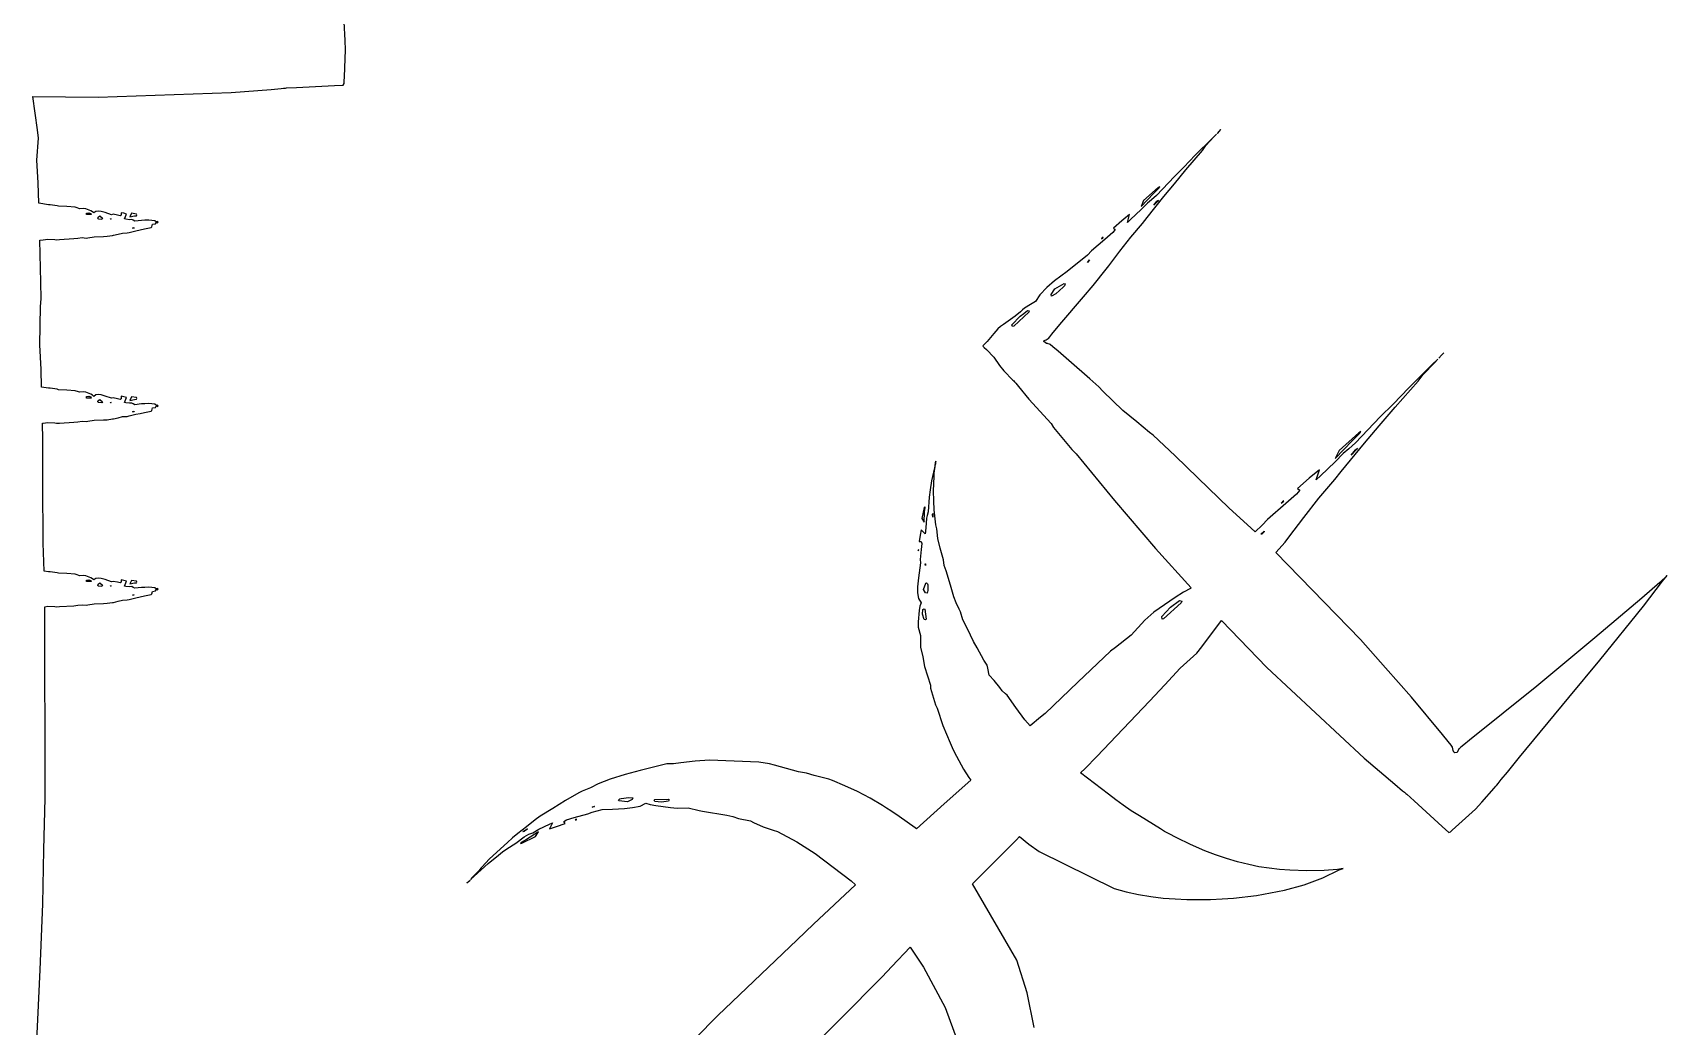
# Model space of a CAD drawing. Extents: x 0 to 153, y 0 to 357.
# Drawn here: x 77.3 to 114.86, y 298.52 to 321.36 of the extents above; entities that cross this region are included whole.
import ezdxf

# ---------------------------------------------------------------- set-up
doc = ezdxf.new("R2010")
doc.units = 0

msp = doc.modelspace()

# ---------------------------------------------------------------- linework, layer by layer
at = {"layer": 'Layer 1'}
for p, q in [((84.47362, 321.179715), (84.450478, 321.61139)), ((84.485219, 320.961687), (84.47362, 321.179715)), ((84.477622, 320.75672), (84.485219, 320.961687)), ((84.457271, 320.346787), (84.477622, 320.75672)), ((81.853242, 319.983943), (82.771745, 320.054832)), ((82.771745, 320.054832), (83.001302, 320.076405)), ((83.001302, 320.076405), (83.058624, 320.081829)), ((83.058624, 320.081829), (83.087456, 320.084578)), ((83.087456, 320.084578), (83.1017, 320.085901)), ((83.1017, 320.085901), (83.129377, 320.087313)), ((83.129377, 320.087313), (83.354458, 320.098472)), ((83.354458, 320.098472), (84.228595, 320.143176)), ((84.228595, 320.143176), (84.433189, 320.153928)), ((84.433189, 320.153928), (84.449335, 320.191986)), ((84.449335, 320.191986), (84.451979, 320.243607)), ((84.451979, 320.243607), (84.457271, 320.346787)), ((77.407387, 319.126218), (77.295322, 319.892597)), ((77.295322, 319.892597), (78.799662, 319.874252)), ((78.799662, 319.874252), (81.853242, 319.983943)), ((77.394159, 318.426277), (77.425432, 318.937694)), ((77.425432, 318.937694), (77.407387, 319.126218)), ((104.393787, 318.925411), (104.0097, 318.539831)), ((104.254589, 318.76223), (104.43822, 318.961566)), ((104.493304, 319.024417), (104.393787, 318.925411)), ((104.43822, 318.961566), (104.493304, 319.024417)), ((104.560895, 319.094757), (104.509, 319.04)), ((104.509, 319.04), (104.556351, 319.088774)), ((104.509, 319.04), (104.509, 319.04)), ((104.556351, 319.088774), (104.596305, 319.131389)), ((104.596305, 319.131389), (104.560895, 319.094757)), ((104.0097, 318.539831), (103.744527, 318.269462)), ((103.792148, 318.204074), (104.172098, 318.649113)), ((104.172098, 318.649113), (104.207238, 318.693004)), ((104.207238, 318.693004), (104.254589, 318.76223)), ((77.420818, 317.907468), (77.394159, 318.426277)), ((103.528062, 317.886941), (103.792148, 318.204074)), ((103.744527, 318.269462), (103.530707, 318.052013)), ((77.437712, 317.440075), (77.420818, 317.907468)), ((103.155834, 317.798456), (102.822894, 317.503097)), ((103.049738, 317.661666), (103.171977, 317.781667)), ((103.530707, 318.052013), (103.115211, 317.615624)), ((103.193279, 317.816061), (103.155834, 317.798456)), ((103.171977, 317.781667), (103.193279, 317.816061)), ((103.285549, 317.593853), (103.528062, 317.886941)), ((77.658788, 317.403987), (77.437712, 317.440075)), ((77.693927, 317.404732), (77.658788, 317.403987)), ((77.860534, 317.381466), (77.693927, 317.404732)), ((102.763, 317.362), (103.049738, 317.661666)), ((102.822894, 317.503097), (102.763, 317.362)), ((102.907837, 317.441758), (102.769314, 317.298107)), ((102.901527, 317.110045), (103.285549, 317.593853)), ((102.999483, 317.516513), (102.907837, 317.441758)), ((103.115211, 317.615624), (102.999483, 317.516513)), ((103.148126, 317.488153), (103.058989, 317.396713)), ((103.058989, 317.396713), (103.129, 317.487)), ((103.128926, 317.486968), (103.162166, 317.510268)), ((103.129, 317.487), (103.128926, 317.486968)), ((103.162166, 317.510268), (103.148126, 317.488153)), ((77.886177, 317.371833), (77.860534, 317.381466)), ((78.079237, 317.363251), (77.886177, 317.371833)), ((78.271351, 317.347139), (78.079237, 317.363251)), ((78.2974, 317.340899), (78.271351, 317.347139)), ((78.381652, 317.311627), (78.2974, 317.340899)), ((78.468212, 317.321431), (78.381652, 317.311627)), ((78.518953, 317.310989), (78.468212, 317.321431)), ((78.628847, 317.266217), (78.518953, 317.310989)), ((78.529242, 317.179482), (78.5308, 317.213)), ((78.63805, 317.179722), (78.529242, 317.179482)), ((78.5308, 317.213), (78.531209, 317.21279)), ((78.531209, 317.21279), (78.585206, 317.219281)), ((78.585206, 317.219281), (78.63337, 317.203711)), ((78.669684, 317.244102), (78.628847, 317.266217)), ((78.63337, 317.203711), (78.63805, 317.179722)), ((78.702244, 317.218324), (78.669684, 317.244102)), ((78.747764, 317.250444), (78.702244, 317.218324)), ((78.806712, 317.259365), (78.747764, 317.250444)), ((78.791158, 317.096447), (78.7973, 317.122)), ((78.798222, 317.077068), (78.791158, 317.096447)), ((78.7973, 317.122), (78.797669, 317.122095)), ((78.797669, 317.122095), (78.834843, 317.148342)), ((78.8187, 317.074603), (78.798222, 317.077068)), ((78.866136, 317.251632), (78.806712, 317.259365)), ((78.886603, 317.066193), (78.8187, 317.074603)), ((78.834843, 317.148342), (78.895761, 317.095973)), ((78.957037, 317.224429), (78.866136, 317.251632)), ((78.895761, 317.095973), (78.886603, 317.066193)), ((79.10872, 317.174402), (78.957037, 317.224429)), ((79.079326, 317.072168), (79.080955, 317.08051)), ((79.097572, 317.079629), (79.079326, 317.072168)), ((79.080955, 317.08051), (79.097572, 317.079629)), ((79.142773, 317.184644), (79.10872, 317.174402)), ((79.245747, 317.163852), (79.142773, 317.184644)), ((79.306123, 317.149606), (79.245747, 317.163852)), ((79.32878, 317.164767), (79.306123, 317.149606)), ((79.393022, 317.206996), (79.327422, 317.220562)), ((79.327422, 317.220562), (79.32878, 317.164767)), ((79.449393, 317.190172), (79.393022, 317.206996)), ((79.408555, 317.076479), (79.449393, 317.190172)), ((79.433586, 317.068882), (79.408555, 317.076479)), ((79.520228, 317.059182), (79.433586, 317.068882)), ((79.570901, 317.063861), (79.520228, 317.059182)), ((79.567056, 317.207287), (79.5309, 317.125)), ((79.5309, 317.125), (79.636248, 317.148269)), ((79.5309, 317.125), (79.5309, 317.125)), ((79.680004, 317.190123), (79.567056, 317.207287)), ((79.600816, 317.046293), (79.570901, 317.063861)), ((79.639416, 317.027127), (79.600816, 317.046293)), ((79.636248, 317.148269), (79.679801, 317.151729)), ((79.792663, 317.044597), (79.639416, 317.027127)), ((79.679801, 317.151729), (79.689839, 317.16862)), ((79.689839, 317.16862), (79.680004, 317.190123)), ((79.870133, 317.046327), (79.792663, 317.044597)), ((79.966461, 317.05148), (79.870133, 317.046327)), ((80.10471, 317.037236), (79.966461, 317.05148)), ((80.140459, 317.005388), (80.10471, 317.037236)), ((80.1657, 317.017), (80.143991, 317.003298)), ((80.178589, 317.002008), (80.1657, 317.017)), ((80.1657, 317.017), (80.1657, 317.017)), ((102.324024, 317.036022), (102.126824, 316.868128)), ((102.495784, 317.178002), (102.324024, 317.036022)), ((102.448653, 316.997628), (102.495784, 317.178002)), ((102.522934, 317.062612), (102.448653, 316.997628)), ((102.769314, 317.298107), (102.522934, 317.062612)), ((102.763, 317.362), (102.763, 317.362)), ((102.795296, 316.974711), (102.901527, 317.110045)), ((78.237451, 316.624631), (78.334186, 316.634127)), ((78.334186, 316.634127), (78.430243, 316.64749)), ((78.430243, 316.64749), (78.524942, 316.63796)), ((78.524942, 316.63796), (78.559811, 316.644711)), ((78.559811, 316.644711), (78.707695, 316.669334)), ((78.707695, 316.669334), (78.91887, 316.675778)), ((78.91887, 316.675778), (79.006582, 316.68263)), ((79.006582, 316.68263), (79.12706, 316.69864)), ((79.12706, 316.69864), (79.153306, 316.702439)), ((79.153306, 316.702439), (79.257976, 316.727469)), ((79.257976, 316.727469), (79.362037, 316.753959)), ((79.362037, 316.753959), (79.46664, 316.756708)), ((79.46664, 316.756708), (79.510125, 316.76702)), ((79.510125, 316.76702), (79.666146, 316.80711)), ((79.590665, 316.864655), (79.6191, 316.878)), ((79.629611, 316.864181), (79.590665, 316.864655)), ((79.6191, 316.878), (79.619505, 316.877544)), ((79.619505, 316.877544), (79.629611, 316.864181)), ((79.666146, 316.80711), (79.762474, 316.825561)), ((79.762474, 316.825561), (79.866941, 316.849169)), ((79.866941, 316.849169), (80.015299, 316.880984)), ((80.015299, 316.880984), (80.02941, 316.894813)), ((80.02941, 316.894813), (80.050506, 316.955223)), ((80.050506, 316.955223), (80.119292, 316.965058)), ((80.119292, 316.965058), (80.140459, 317.005388)), ((80.143991, 317.003298), (80.163801, 316.986339)), ((80.163801, 316.986339), (80.178589, 317.002008)), ((101.871295, 316.641069), (101.85305, 316.619837)), ((101.85305, 316.619837), (101.885, 316.639)), ((101.894294, 316.65667), (101.871295, 316.641069)), ((101.885, 316.639), (101.894294, 316.65667)), ((101.885, 316.639), (101.885, 316.639)), ((102.113664, 316.762947), (101.932881, 316.608552)), ((102.167797, 316.834854), (102.113664, 316.762947)), ((102.126824, 316.868128), (102.167797, 316.834854)), ((102.275059, 316.33392), (102.526121, 316.661162)), ((102.526121, 316.661162), (102.795296, 316.974711)), ((77.457403, 316.589491), (77.539756, 316.601226)), ((77.47857, 315.626352), (77.457403, 316.589491)), ((77.539756, 316.601226), (77.644565, 316.615777)), ((77.644565, 316.615777), (77.807438, 316.607401)), ((77.807438, 316.607401), (77.84122, 316.60109)), ((77.84122, 316.60109), (77.911837, 316.605197)), ((77.911837, 316.605197), (78.237451, 316.624631)), ((101.624836, 316.343619), (101.535835, 316.242984)), ((101.932881, 316.608552), (101.624836, 316.343619)), ((102.023049, 316.003692), (102.275059, 316.33392)), ((101.535835, 316.242984), (101.062475, 315.873174)), ((101.532068, 316.078925), (101.578, 316.136)), ((101.577246, 316.135838), (101.532068, 316.078925)), ((101.578, 316.136), (101.577246, 316.135838)), ((101.660126, 315.550943), (101.958333, 315.922629)), ((101.958333, 315.922629), (102.023049, 316.003692)), ((77.486915, 315.245454), (77.47857, 315.626352)), ((100.777699, 315.65196), (100.600035, 315.498855)), ((101.062475, 315.873174), (100.777699, 315.65196)), ((100.781256, 315.470641), (101.000029, 315.590777)), ((100.97486, 315.511546), (100.804051, 315.357286)), ((101.001319, 315.538611), (100.97486, 315.511546)), ((101.000029, 315.590777), (101.017871, 315.585861)), ((101.017871, 315.585861), (101.001319, 315.538611)), ((101.438641, 315.284415), (101.660126, 315.550943)), ((77.474162, 315.062396), (77.486915, 315.245454)), ((100.340902, 315.17704), (100.222459, 315.114155)), ((100.439468, 315.331605), (100.340902, 315.17704)), ((100.600035, 315.498855), (100.439468, 315.331605)), ((100.700939, 315.343717), (100.782, 315.47)), ((100.706772, 315.301423), (100.700939, 315.343717)), ((100.804051, 315.357286), (100.706772, 315.301423)), ((100.782, 315.47), (100.781256, 315.470641)), ((100.895138, 314.652859), (101.438641, 315.284415)), ((77.457541, 314.182781), (77.474162, 315.062396)), ((99.872831, 314.84233), (99.599451, 314.654322)), ((99.794216, 314.640731), (99.987414, 314.841222)), ((100.18605, 314.935751), (99.837224, 314.613801)), ((99.99575, 314.943648), (99.872831, 314.84233)), ((99.987414, 314.841222), (100.067596, 314.906979)), ((100.042489, 314.985606), (99.99575, 314.943648)), ((100.083462, 315.026206), (100.042489, 314.985606)), ((100.067596, 314.906979), (100.15714, 314.973321)), ((100.222459, 315.114155), (100.083462, 315.026206)), ((100.15714, 314.973321), (100.195059, 314.962196)), ((100.195059, 314.962196), (100.186, 314.936)), ((100.186, 314.936), (100.18605, 314.935751)), ((99.381629, 314.444504), (99.227166, 314.26038)), ((99.470766, 314.555451), (99.381629, 314.444504)), ((99.530394, 314.607583), (99.470766, 314.555451)), ((99.599451, 314.654322), (99.530394, 314.607583)), ((99.805545, 314.603695), (99.794216, 314.640731)), ((99.837224, 314.613801), (99.805545, 314.603695)), ((100.666868, 314.367846), (100.71103, 314.426675)), ((100.71103, 314.426675), (100.895138, 314.652859)), ((77.486644, 313.616621), (77.457541, 314.182781)), ((99.137419, 314.168277), (99.127242, 314.156776)), ((99.127242, 314.156776), (99.136875, 314.145431)), ((99.136875, 314.145431), (99.161163, 314.122876)), ((99.227166, 314.26038), (99.137419, 314.168277)), ((99.161163, 314.122876), (99.21509, 314.078781)), ((99.21509, 314.078781), (99.379391, 313.898269)), ((100.529973, 314.257272), (100.539811, 314.286188)), ((100.592384, 314.218232), (100.529973, 314.257272)), ((100.539811, 314.286188), (100.582751, 314.300756)), ((100.582751, 314.300756), (100.606698, 314.311695)), ((100.612464, 314.211315), (100.592384, 314.218232)), ((100.606698, 314.311695), (100.633831, 314.326992)), ((100.628404, 314.208125), (100.612464, 314.211315)), ((100.66273, 314.201835), (100.628404, 314.208125)), ((100.633831, 314.326992), (100.666868, 314.367846)), ((100.676297, 314.192694), (100.66273, 314.201835)), ((100.737214, 314.140375), (100.676297, 314.192694)), ((100.858979, 314.035803), (100.737214, 314.140375)), ((101.101902, 313.825782), (100.858979, 314.035803)), ((99.379391, 313.898269), (99.507125, 313.705853)), ((99.507125, 313.705853), (99.608338, 313.585782)), ((101.586319, 313.404571), (101.101902, 313.825782)), ((109.444052, 313.720958), (108.918255, 313.193463)), ((109.249021, 313.502135), (109.503137, 313.772244)), ((109.580269, 313.856648), (109.444052, 313.720958)), ((109.503137, 313.772244), (109.580269, 313.856648)), ((109.673344, 313.953096), (109.603, 313.88)), ((109.603, 313.88), (109.666697, 313.945258)), ((109.603, 313.88), (109.603, 313.88)), ((109.666697, 313.945258), (109.722053, 314.002919)), ((109.722053, 314.002919), (109.673344, 313.953096)), ((77.500346, 313.211774), (77.486644, 313.616621)), ((99.608338, 313.585782), (99.818833, 313.37617)), ((99.818833, 313.37617), (99.838506, 313.354439)), ((99.838506, 313.354439), (99.854029, 313.33658)), ((99.854029, 313.33658), (99.884554, 313.300456)), ((99.884554, 313.300456), (99.944249, 313.226974)), ((101.795595, 313.221448), (101.586319, 313.404571)), ((108.60166, 312.752666), (109.130852, 313.352591)), ((109.130852, 313.352591), (109.180374, 313.411237)), ((109.180374, 313.411237), (109.249021, 313.502135)), ((77.658811, 313.185894), (77.500346, 313.211774)), ((77.693951, 313.186608), (77.658811, 313.185894)), ((77.860558, 313.163322), (77.693951, 313.186608)), ((77.8862, 313.153727), (77.860558, 313.163322)), ((78.07926, 313.145144), (77.8862, 313.153727)), ((78.271374, 313.128984), (78.07926, 313.145144)), ((78.297423, 313.122792), (78.271374, 313.128984)), ((78.381675, 313.093523), (78.297423, 313.122792)), ((78.468235, 313.103308), (78.381675, 313.093523)), ((78.518976, 313.092866), (78.468235, 313.103308)), ((78.62887, 313.048094), (78.518976, 313.092866)), ((78.529238, 312.961349), (78.5308, 312.995)), ((78.638046, 312.961631), (78.529238, 312.961349)), ((78.5308, 312.995), (78.531205, 312.994634)), ((78.531205, 312.994634), (78.585202, 313.001145)), ((78.585202, 313.001145), (78.633366, 312.985577)), ((78.669708, 313.025979), (78.62887, 313.048094)), ((78.633366, 312.985577), (78.638046, 312.961631)), ((78.702268, 313.000204), (78.669708, 313.025979)), ((78.747787, 313.032323), (78.702268, 313.000204)), ((78.806735, 313.04121), (78.747787, 313.032323)), ((78.791154, 312.878356), (78.7973, 312.904)), ((78.798209, 312.858966), (78.791154, 312.878356)), ((78.7973, 312.904), (78.797665, 312.90397)), ((78.797665, 312.90397), (78.834839, 312.930217)), ((78.86616, 313.033492), (78.806735, 313.04121)), ((78.834839, 312.930217), (78.895757, 312.877865)), ((78.95706, 313.006291), (78.86616, 313.033492)), ((78.895757, 312.877865), (78.886599, 312.848068)), ((79.108743, 312.956262), (78.95706, 313.006291)), ((79.142796, 312.966503), (79.108743, 312.956262)), ((79.24577, 312.94578), (79.142796, 312.966503)), ((79.306146, 312.931485), (79.24577, 312.94578)), ((79.328803, 312.946646), (79.306146, 312.931485)), ((79.393045, 312.988855), (79.327445, 313.002459)), ((79.327445, 313.002459), (79.328803, 312.946646)), ((79.449416, 312.972032), (79.393045, 312.988855)), ((79.408579, 312.858373), (79.449416, 312.972032)), ((79.567056, 312.989293), (79.5309, 312.907)), ((79.5309, 312.907), (79.636248, 312.930249)), ((79.5309, 312.907), (79.5309, 312.907)), ((79.680004, 312.972131), (79.567056, 312.989293)), ((79.636248, 312.930249), (79.6798, 312.933709)), ((79.6798, 312.933709), (79.689839, 312.950643)), ((79.689839, 312.950643), (79.680004, 312.972131)), ((99.944249, 313.226974), (100.186017, 312.935955)), ((100.186017, 312.935955), (100.697299, 312.37271)), ((101.885624, 313.122865), (101.795595, 313.221448)), ((102.34345, 312.67484), (101.885624, 313.122865)), ((108.918255, 313.193463), (108.554651, 312.82408)), ((78.818696, 312.856515), (78.798209, 312.858966)), ((78.886599, 312.848068), (78.818696, 312.856515)), ((79.079322, 312.854008), (79.080951, 312.862421)), ((79.097568, 312.861487), (79.079322, 312.854008)), ((79.080951, 312.862421), (79.097568, 312.861487)), ((79.15333, 312.484288), (79.258, 312.509338)), ((79.258, 312.509338), (79.362061, 312.535844)), ((79.362061, 312.535844), (79.466664, 312.538607)), ((79.433609, 312.850793), (79.408579, 312.858373)), ((79.520251, 312.84111), (79.433609, 312.850793)), ((79.466664, 312.538607), (79.510148, 312.548886)), ((79.510148, 312.548886), (79.666169, 312.588992)), ((79.570924, 312.845775), (79.520251, 312.84111)), ((79.60084, 312.828204), (79.570924, 312.845775)), ((79.590661, 312.646567), (79.6191, 312.66)), ((79.629607, 312.646056), (79.590661, 312.646567)), ((79.639439, 312.809013), (79.60084, 312.828204)), ((79.6191, 312.66), (79.619501, 312.659405)), ((79.619501, 312.659405), (79.629607, 312.646056)), ((79.792686, 312.826496), (79.639439, 312.809013)), ((79.666169, 312.588992), (79.762497, 312.607393)), ((79.762497, 312.607393), (79.866964, 312.631069)), ((79.870156, 312.82819), (79.792686, 312.826496)), ((79.866964, 312.631069), (80.015322, 312.662833)), ((79.966484, 312.833346), (79.870156, 312.82819)), ((80.104733, 312.819116), (79.966484, 312.833346)), ((80.015322, 312.662833), (80.029433, 312.676662)), ((80.029433, 312.676662), (80.05053, 312.737057)), ((80.05053, 312.737057), (80.119316, 312.746893)), ((80.140482, 312.78725), (80.104733, 312.819116)), ((80.119316, 312.746893), (80.140482, 312.78725)), ((80.1657, 312.799), (80.143992, 312.785329)), ((80.143992, 312.785329), (80.163801, 312.76837)), ((80.163801, 312.76837), (80.178589, 312.784093)), ((80.178589, 312.784093), (80.1657, 312.799)), ((80.1657, 312.799), (80.1657, 312.799)), ((102.663162, 312.411448), (102.34345, 312.67484)), ((108.261329, 312.526855), (107.690146, 311.931965)), ((108.234261, 312.324431), (108.60166, 312.752666)), ((108.554651, 312.82408), (108.261329, 312.526855)), ((77.523975, 312.382279), (77.539779, 312.383111)), ((77.531504, 312.005795), (77.523975, 312.382279)), ((77.539779, 312.383111), (77.644588, 312.397646)), ((77.644588, 312.397646), (77.807461, 312.389301)), ((77.807461, 312.389301), (77.841243, 312.382976)), ((77.841243, 312.382976), (77.911861, 312.387046)), ((77.911861, 312.387046), (78.237475, 312.406496)), ((78.237475, 312.406496), (78.334209, 312.415976)), ((78.334209, 312.415976), (78.430266, 312.429342)), ((78.430266, 312.429342), (78.524966, 312.419862)), ((78.524966, 312.419862), (78.559834, 312.42661)), ((78.559834, 312.42661), (78.707718, 312.4512)), ((78.707718, 312.4512), (78.918893, 312.457646)), ((78.918893, 312.457646), (79.006605, 312.464499)), ((79.006605, 312.464499), (79.127083, 312.480472)), ((79.127083, 312.480472), (79.15333, 312.484288)), ((100.697299, 312.37271), (100.75408, 312.287865)), ((100.75408, 312.287865), (101.175612, 311.782264)), ((102.958648, 312.172564), (102.663162, 312.411448)), ((103.040865, 312.109781), (102.958648, 312.172564)), ((107.764722, 312.163243), (107.31232, 311.755971)), ((107.615145, 311.980577), (107.782632, 312.144774)), ((107.813634, 312.189952), (107.764722, 312.163243)), ((107.782632, 312.144774), (107.813634, 312.189952)), ((107.89759, 311.928064), (108.234261, 312.324431)), ((77.526754, 311.006179), (77.531504, 312.005795)), ((101.175612, 311.782264), (101.272131, 311.682815)), ((103.543804, 311.63339), (103.040865, 312.109781)), ((107.22, 311.573), (107.615145, 311.980577)), ((107.31232, 311.755971), (107.22, 311.573)), ((107.365009, 311.272665), (107.89759, 311.928064)), ((107.534193, 311.794105), (107.410729, 311.689683)), ((107.690146, 311.931965), (107.534193, 311.794105)), ((107.714779, 311.777892), (107.593424, 311.652303)), ((107.593424, 311.652303), (107.691, 311.774)), ((107.690976, 311.773958), (107.73472, 311.807384)), ((107.691, 311.774), (107.690976, 311.773958)), ((107.73472, 311.807384), (107.714779, 311.777892)), ((98.006504, 311.23592), (98.028822, 311.386062)), ((98.033772, 311.432834), (98.016204, 311.356265)), ((98.028822, 311.386062), (98.033772, 311.432834)), ((98.0436, 311.48629), (98.036409, 311.445012)), ((98.036409, 311.445012), (98.0436, 311.482)), ((98.0436, 311.482), (98.048962, 311.514323)), ((98.048962, 311.514323), (98.0436, 311.48629)), ((98.0436, 311.482), (98.0436, 311.482)), ((101.272131, 311.682815), (102.149864, 310.609395)), ((104.064504, 311.124544), (103.543804, 311.63339)), ((107.220652, 311.493621), (106.884591, 311.169991)), ((107.22, 311.573), (107.22, 311.573)), ((107.410729, 311.689683), (107.220652, 311.493621)), ((77.53856, 309.626729), (77.526754, 311.006179)), ((97.950471, 311.058972), (97.919605, 310.84934)), ((98.016204, 311.356265), (97.950471, 311.058972)), ((97.997075, 310.829447), (98.010641, 311.156127)), ((98.011454, 311.18779), (98.006504, 311.23592)), ((98.010641, 311.156127), (98.011454, 311.18779)), ((104.791166, 310.43056), (104.064504, 311.124544)), ((106.629798, 311.11634), (106.360897, 310.885172)), ((106.862885, 311.31264), (106.629798, 311.11634)), ((106.783719, 311.080089), (106.862885, 311.31264)), ((106.884591, 311.169991), (106.783719, 311.080089)), ((106.849726, 310.659848), (107.217873, 311.089201)), ((107.217873, 311.089201), (107.365009, 311.272665)), ((97.895387, 310.680515), (97.870492, 310.344809)), ((97.919605, 310.84934), (97.895387, 310.680515)), ((97.998906, 310.599752), (97.997075, 310.829447)), ((106.33417, 310.750002), (106.088194, 310.537353)), ((106.410144, 310.846522), (106.33417, 310.750002)), ((106.360897, 310.885172), (106.410144, 310.846522)), ((106.50471, 310.213215), (106.849726, 310.659848)), ((97.778431, 310.443757), (97.728638, 310.1958)), ((97.778309, 310.11165), (97.791063, 310.345005)), ((97.794644, 310.464142), (97.778431, 310.443757)), ((97.791063, 310.345005), (97.8017, 310.441)), ((97.8017, 310.441), (97.794644, 310.464142)), ((97.8017, 310.441), (97.8017, 310.441)), ((97.850954, 310.261488), (97.832774, 310.196927)), ((97.870492, 310.344809), (97.850954, 310.261488)), ((97.967321, 310.290079), (97.97614, 310.311311)), ((97.975734, 310.226754), (97.967321, 310.290079)), ((97.980552, 310.296742), (97.9754, 310.227)), ((97.97614, 310.311311), (97.980552, 310.296742)), ((98.011042, 310.388816), (97.998906, 310.599752)), ((98.050115, 310.049585), (98.011042, 310.388816)), ((102.149864, 310.609395), (103.097128, 309.501525)), ((105.201847, 310.057344), (104.791166, 310.43056)), ((106.088194, 310.537353), (105.667745, 310.173258)), ((106.011432, 310.574628), (105.985924, 310.546017)), ((105.985924, 310.546017), (106.029, 310.573)), ((106.042569, 310.596317), (106.011432, 310.574628)), ((106.029, 310.573), (106.042569, 310.596317)), ((106.029, 310.573), (106.029, 310.573)), ((97.711695, 309.934774), (97.686935, 309.80958)), ((97.80307, 309.840379), (97.711695, 309.934774)), ((97.728638, 310.1958), (97.778309, 310.11165)), ((97.811347, 309.895325), (97.80307, 309.840379)), ((97.826, 310.085506), (97.811347, 309.895325)), ((97.832774, 310.196927), (97.826, 310.085506)), ((97.9754, 310.227), (97.975734, 310.226754)), ((98.067957, 309.955887), (98.050115, 310.049585)), ((98.092717, 309.732215), (98.067957, 309.955887)), ((105.388938, 309.88794), (105.201847, 310.057344)), ((105.544555, 310.03706), (105.388938, 309.88794)), ((105.526527, 309.837826), (105.591, 309.9)), ((105.595042, 309.885784), (105.52863, 309.823291)), ((105.667745, 310.173258), (105.544555, 310.03706)), ((105.591, 309.9), (105.591176, 309.900318)), ((105.591176, 309.900318), (105.595042, 309.885784)), ((106.1599, 309.761095), (106.50471, 310.213215)), ((77.559046, 308.984067), (77.53856, 309.626729)), ((97.686935, 309.80958), (97.661699, 309.662904)), ((97.661699, 309.662904), (97.714342, 309.665498)), ((97.725399, 309.61498), (97.708644, 309.4808)), ((97.714342, 309.665498), (97.725399, 309.61498)), ((98.143934, 309.512364), (98.092717, 309.732215)), ((98.206613, 309.294302), (98.143934, 309.512364)), ((103.097128, 309.501525), (103.915981, 308.597692)), ((105.52863, 309.823291), (105.526527, 309.837826)), ((105.863725, 309.410671), (106.071847, 309.649538)), ((106.071847, 309.649538), (106.1599, 309.761095)), ((97.653413, 309.472757), (97.642356, 309.467909)), ((97.642356, 309.467909), (97.645, 309.452)), ((97.645, 309.452), (97.653413, 309.472757)), ((97.696771, 309.174061), (97.650506, 308.829186)), ((97.708644, 309.4808), (97.685849, 309.249832)), ((97.685849, 309.249832), (97.696771, 309.174061)), ((97.812801, 309.113275), (97.803304, 309.153215)), ((97.803304, 309.153215), (97.81382, 309.15072)), ((97.81382, 309.15072), (97.812801, 309.113275)), ((98.220047, 309.240116), (98.206613, 309.294302)), ((98.237073, 309.115061), (98.220047, 309.240116)), ((107.809475, 307.414371), (105.863725, 309.410671)), ((77.658831, 308.967735), (77.559046, 308.984067)), ((77.693971, 308.968497), (77.658831, 308.967735)), ((77.860578, 308.945179), (77.693971, 308.968497)), ((77.886221, 308.935584), (77.860578, 308.945179)), ((78.079281, 308.927052), (77.886221, 308.935584)), ((78.271395, 308.910889), (78.079281, 308.927052)), ((78.297444, 308.904681), (78.271395, 308.910889)), ((78.381695, 308.875375), (78.297444, 308.904681)), ((78.468256, 308.885176), (78.381695, 308.875375)), ((78.518996, 308.874765), (78.468256, 308.885176)), ((78.62889, 308.829943), (78.518996, 308.874765)), ((78.529234, 308.74321), (78.5308, 308.777)), ((78.5308, 308.777), (78.531201, 308.776495)), ((78.531201, 308.776495), (78.585198, 308.783043)), ((78.585198, 308.783043), (78.633362, 308.767439)), ((78.669728, 308.807878), (78.62889, 308.829943)), ((78.633362, 308.767439), (78.638042, 308.743492)), ((78.702288, 308.7821), (78.669728, 308.807878)), ((78.747808, 308.814169), (78.702288, 308.7821)), ((78.806755, 308.82309), (78.747808, 308.814169)), ((78.86618, 308.81534), (78.806755, 308.82309)), ((78.957081, 308.788188), (78.86618, 308.81534)), ((79.108764, 308.738141), (78.957081, 308.788188)), ((79.142817, 308.748352), (79.108764, 308.738141)), ((79.245791, 308.727662), (79.142817, 308.748352)), ((79.393066, 308.770704), (79.327466, 308.784338)), ((79.327466, 308.784338), (79.328823, 308.728492)), ((79.449437, 308.753932), (79.393066, 308.770704)), ((79.408599, 308.640256), (79.449437, 308.753932)), ((79.567056, 308.771256), (79.5309, 308.689)), ((79.680004, 308.754094), (79.567056, 308.771256)), ((79.689839, 308.732646), (79.680004, 308.754094)), ((97.650506, 308.829186), (97.625882, 308.619422)), ((98.287873, 308.993706), (98.237073, 309.115061)), ((98.337327, 308.816228), (98.287873, 308.993706)), ((98.396955, 308.604844), (98.337327, 308.816228)), ((114.307171, 308.181737), (114.74512, 308.751825)), ((114.85549, 308.881461), (114.686034, 308.724012)), ((114.74512, 308.751825), (114.85549, 308.881461)), ((78.638042, 308.743492), (78.529234, 308.74321)), ((78.79115, 308.660209), (78.7973, 308.686)), ((78.798218, 308.640835), (78.79115, 308.660209)), ((78.7973, 308.686), (78.797661, 308.685882)), ((78.797661, 308.685882), (78.834835, 308.71207)), ((78.818692, 308.638365), (78.798218, 308.640835)), ((78.886595, 308.629935), (78.818692, 308.638365)), ((78.834835, 308.71207), (78.895753, 308.659749)), ((78.895753, 308.659749), (78.886595, 308.629935)), ((79.079318, 308.635924), (79.080947, 308.644283)), ((79.097564, 308.643352), (79.079318, 308.635924)), ((79.080947, 308.644283), (79.097564, 308.643352)), ((79.306167, 308.713331), (79.245791, 308.727662)), ((79.328823, 308.728492), (79.306167, 308.713331)), ((79.433629, 308.632636), (79.408599, 308.640256)), ((79.520272, 308.62295), (79.433629, 308.632636)), ((79.510169, 308.330768), (79.66619, 308.370827)), ((79.570945, 308.627666), (79.520272, 308.62295)), ((79.5309, 308.689), (79.636248, 308.712286)), ((79.5309, 308.689), (79.5309, 308.689)), ((79.60086, 308.610047), (79.570945, 308.627666)), ((79.590657, 308.428446), (79.6191, 308.441)), ((79.629603, 308.427955), (79.590657, 308.428446)), ((79.63946, 308.590915), (79.60086, 308.610047)), ((79.6191, 308.441), (79.619497, 308.441284)), ((79.619497, 308.441284), (79.629603, 308.427955)), ((79.636248, 308.712286), (79.679801, 308.715712)), ((79.792707, 308.608351), (79.63946, 308.590915)), ((79.66619, 308.370827), (79.762518, 308.389279)), ((79.679801, 308.715712), (79.689839, 308.732646)), ((79.762518, 308.389279), (79.866985, 308.412903)), ((79.870176, 308.610081), (79.792707, 308.608351)), ((79.866985, 308.412903), (80.015343, 308.444668)), ((79.966504, 308.615234), (79.870176, 308.610081)), ((80.104753, 308.601024), (79.966504, 308.615234)), ((80.015343, 308.444668), (80.029454, 308.458539)), ((80.029454, 308.458539), (80.05055, 308.518965)), ((80.05055, 308.518965), (80.119336, 308.52875)), ((80.140503, 308.569108), (80.104753, 308.601024)), ((80.119336, 308.52875), (80.140503, 308.569108)), ((80.165709, 308.580651), (80.144, 308.567)), ((80.144, 308.567), (80.163809, 308.550007)), ((80.144, 308.567), (80.144, 308.567)), ((80.163809, 308.550007), (80.178598, 308.565744)), ((80.178598, 308.565744), (80.165709, 308.580651)), ((97.625882, 308.619422), (97.626833, 308.483256)), ((97.626833, 308.483256), (97.653018, 308.351639)), ((97.764346, 308.564118), (97.819295, 308.707236)), ((97.810349, 308.486614), (97.764346, 308.564118)), ((97.846301, 308.477134), (97.810349, 308.486614)), ((97.819295, 308.707236), (97.834817, 308.714223)), ((97.834817, 308.714223), (97.858764, 308.691516)), ((97.865684, 308.541275), (97.846, 308.477)), ((97.846, 308.477), (97.846301, 308.477134)), ((97.858764, 308.691516), (97.861205, 308.670485)), ((97.861205, 308.670485), (97.865684, 308.541275)), ((98.45855, 308.395263), (98.396955, 308.604844)), ((98.511664, 308.251942), (98.45855, 308.395263)), ((103.548241, 308.38004), (103.053715, 308.038026)), ((103.739946, 308.49894), (103.548241, 308.38004)), ((103.902548, 308.584396), (103.739946, 308.49894)), ((103.915981, 308.597692), (103.902548, 308.584396)), ((114.686034, 308.724012), (114.270603, 308.365395)), ((77.575278, 308.166334), (77.644608, 308.179478)), ((77.582878, 303.767054), (77.575278, 308.166334)), ((77.644608, 308.179478), (77.807481, 308.171186)), ((77.807481, 308.171186), (77.841263, 308.164808)), ((77.841263, 308.164808), (77.911881, 308.168894)), ((77.911881, 308.168894), (78.237495, 308.188348)), ((78.237495, 308.188348), (78.334229, 308.197828)), ((78.334229, 308.197828), (78.430286, 308.211174)), ((78.430286, 308.211174), (78.524986, 308.201694)), ((78.524986, 308.201694), (78.559855, 308.208445)), ((78.559855, 308.208445), (78.707739, 308.233052)), ((78.707739, 308.233052), (78.918914, 308.239512)), ((78.918914, 308.239512), (79.006625, 308.24633)), ((79.006625, 308.24633), (79.127103, 308.262324)), ((79.127103, 308.262324), (79.15335, 308.266122)), ((79.15335, 308.266122), (79.25802, 308.29117)), ((79.25802, 308.29117), (79.362081, 308.317676)), ((79.362081, 308.317676), (79.466684, 308.320459)), ((79.466684, 308.320459), (79.510169, 308.330768)), ((97.661157, 308.078073), (97.63823, 307.815683)), ((97.653018, 308.351639), (97.708508, 308.256175)), ((97.681644, 308.17645), (97.661157, 308.078073)), ((97.708508, 308.256175), (97.681644, 308.17645)), ((97.744424, 307.991444), (97.748359, 308.102922)), ((97.748359, 308.102922), (97.780715, 308.120084)), ((97.780715, 308.120084), (97.795109, 308.108265)), ((97.795109, 308.108265), (97.826108, 307.879665)), ((98.583368, 308.113046), (98.511664, 308.251942)), ((98.616744, 308.048135), (98.583368, 308.113046)), ((98.665992, 307.863503), (98.616744, 308.048135)), ((103.053715, 308.038026), (102.849256, 307.855953)), ((103.238, 307.941), (103.438457, 308.15265)), ((103.687687, 308.257193), (103.278838, 307.8863)), ((103.438457, 308.15265), (103.648681, 308.308044)), ((103.648681, 308.308044), (103.700302, 308.293035)), ((103.700302, 308.293035), (103.687687, 308.257193)), ((114.270603, 308.365395), (113.189093, 307.447197)), ((113.304821, 306.934127), (114.307171, 308.181737)), ((97.63823, 307.815683), (97.642231, 307.696238)), ((97.642231, 307.696238), (97.692904, 307.502735)), ((97.776849, 307.872967), (97.744424, 307.991444)), ((97.813538, 307.86605), (97.776849, 307.872967)), ((97.826108, 307.879665), (97.8132, 307.866)), ((97.8132, 307.866), (97.813538, 307.86605)), ((98.756689, 307.687859), (98.665992, 307.863503)), ((98.845284, 307.512571), (98.756689, 307.687859)), ((102.849256, 307.855953), (102.534971, 307.5116)), ((103.246614, 307.88284), (103.238, 307.941)), ((103.238, 307.941), (103.238, 307.941)), ((103.278838, 307.8863), (103.246614, 307.88284)), ((104.161731, 307.240814), (104.610873, 307.844964)), ((104.610873, 307.844964), (105.656363, 306.765524)), ((97.692904, 307.502735), (97.693311, 307.299566)), ((97.693311, 307.299566), (97.697857, 307.237548)), ((98.916241, 307.365296), (98.845284, 307.512571)), ((98.994591, 307.221704), (98.916241, 307.365296)), ((102.534971, 307.5116), (102.172454, 307.231811)), ((108.3833, 306.762856), (107.809475, 307.414371)), ((113.189093, 307.447197), (111.855363, 306.339097)), ((97.697857, 307.237548), (97.746902, 307.017485)), ((97.746902, 307.017485), (97.79059, 306.795272)), ((99.151427, 306.938071), (98.994591, 307.221704)), ((99.225031, 306.818973), (99.151427, 306.938071)), ((102.064527, 307.141485), (101.310867, 306.433531)), ((102.172454, 307.231811), (102.064527, 307.141485)), ((103.658995, 306.756938), (104.041592, 307.095238)), ((104.041592, 307.095238), (104.161731, 307.240814)), ((112.588945, 306.080688), (113.304821, 306.934127)), ((97.79059, 306.795272), (97.92219, 306.358694)), ((99.24633, 306.755631), (99.225031, 306.818973)), ((99.271295, 306.5905), (99.24633, 306.755631)), ((99.391239, 306.47099), (99.271295, 306.5905)), ((103.312144, 306.372377), (103.658995, 306.756938)), ((105.656363, 306.765524), (107.893193, 304.683934)), ((108.979378, 306.083711), (108.3833, 306.762856)), ((97.92219, 306.358694), (97.928433, 306.295863)), ((97.928433, 306.295863), (98.039005, 305.91118)), ((99.521755, 306.308283), (99.391239, 306.47099)), ((99.574263, 306.229882), (99.521755, 306.308283)), ((99.648882, 306.165817), (99.574263, 306.229882)), ((99.687073, 306.129794), (99.648882, 306.165817)), ((99.88278, 305.851362), (99.687073, 306.129794)), ((101.310867, 306.433531), (100.563312, 305.710278)), ((102.957699, 305.990985), (103.312144, 306.372377)), ((111.855363, 306.339097), (110.312973, 305.095637)), ((98.039005, 305.91118), (98.076314, 305.835965)), ((98.076314, 305.835965), (98.210494, 305.43173)), ((100.096464, 305.565228), (99.88278, 305.851362)), ((101.745199, 304.723755), (102.957699, 305.990985)), ((109.690165, 305.228502), (108.979378, 306.083711)), ((111.460965, 304.708618), (112.588945, 306.080688)), ((98.210494, 305.43173), (98.374115, 305.035956)), ((100.21728, 305.42835), (100.096464, 305.565228)), ((100.452876, 305.62689), (100.21728, 305.42835)), ((100.563312, 305.710278), (100.452876, 305.62689)), ((98.374115, 305.035956), (98.419364, 304.93198)), ((109.82231, 305.067), (109.690165, 305.228502)), ((109.888381, 304.986285), (109.82231, 305.067)), ((110.18076, 304.989474), (110.114824, 304.936394)), ((110.312973, 305.095637), (110.18076, 304.989474)), ((92.515744, 304.617134), (92.186467, 304.573737)), ((92.850109, 304.640809), (92.515744, 304.617134)), ((93.983989, 304.58966), (92.850109, 304.640809)), ((98.419364, 304.93198), (98.470728, 304.831532)), ((98.470728, 304.831532), (98.576485, 304.631112)), ((98.576485, 304.631112), (98.685705, 304.431079)), ((101.48267, 304.449478), (101.745199, 304.723755)), ((107.893193, 304.683934), (108.592855, 304.084551)), ((109.921965, 304.937915), (109.888381, 304.986285)), ((109.937501, 304.861687), (109.921965, 304.937915)), ((109.95229, 304.821865), (109.937501, 304.861687)), ((109.973318, 304.805533), (109.95229, 304.821865)), ((110.027045, 304.817951), (109.973318, 304.805533)), ((110.066931, 304.897642), (110.027045, 304.817951)), ((110.08172, 304.909884), (110.066931, 304.897642)), ((110.114824, 304.936394), (110.08172, 304.909884)), ((111.1808, 304.364307), (111.460965, 304.708618)), ((90.907279, 304.312295), (90.567963, 304.202079)), ((91.254737, 304.398719), (90.907279, 304.312295)), ((91.498743, 304.459211), (91.254737, 304.398719)), ((91.745667, 304.524842), (91.498743, 304.459211)), ((91.863159, 304.551452), (91.745667, 304.524842)), ((92.020676, 304.554232), (91.863159, 304.551452)), ((92.186467, 304.573737), (92.020676, 304.554232)), ((94.229082, 304.554997), (93.983989, 304.58966)), ((94.343455, 304.522468), (94.229082, 304.554997)), ((94.893878, 304.37111), (94.343455, 304.522468)), ((95.078663, 304.342874), (94.893878, 304.37111)), ((95.25497, 304.287519), (95.078663, 304.342874)), ((95.585398, 304.199183), (95.25497, 304.287519)), ((98.685705, 304.431079), (98.808624, 304.240034)), ((98.808624, 304.240034), (98.849462, 304.17922)), ((101.36837, 304.347469), (101.48267, 304.449478)), ((102.012609, 303.859507), (101.36837, 304.347469)), ((111.04099, 304.191917), (111.1808, 304.364307)), ((89.845839, 303.887929), (89.541863, 303.714151)), ((89.924461, 303.926782), (89.845839, 303.887929)), ((90.111292, 304.000843), (89.924461, 303.926782)), ((90.29221, 304.095272), (90.111292, 304.000843)), ((90.567963, 304.202079), (90.29221, 304.095272)), ((95.675486, 304.174847), (95.585398, 304.199183)), ((95.960059, 304.045519), (95.675486, 304.174847)), ((96.24748, 303.920735), (95.960059, 304.045519)), ((96.537209, 303.76382), (96.24748, 303.920735)), ((98.849462, 304.17922), (98.235883, 303.635886)), ((108.592855, 304.084551), (108.770449, 303.937465)), ((108.770449, 303.937465), (108.814815, 303.900748)), ((108.814815, 303.900748), (108.836997, 303.882347)), ((108.836997, 303.882347), (108.84819, 303.873172)), ((108.84819, 303.873172), (108.868677, 303.854585)), ((110.591563, 303.676633), (110.880558, 303.998194)), ((110.880558, 303.998194), (110.916442, 304.038049)), ((110.916442, 304.038049), (110.936387, 304.062335)), ((110.936387, 304.062335), (110.971253, 304.105596)), ((110.971253, 304.105596), (111.04099, 304.191917)), ((77.553504, 302.577324), (77.582878, 303.767054)), ((89.250441, 303.528906), (88.957252, 303.350497)), ((89.541863, 303.714151), (89.250441, 303.528906)), ((90.147701, 303.446993), (90.380252, 303.505413)), ((90.150685, 303.557861), (90.202851, 303.583419)), ((90.200884, 303.572768), (90.150685, 303.557861)), ((90.202851, 303.583419), (90.2006, 303.573)), ((90.2006, 303.573), (90.200884, 303.572768)), ((90.380252, 303.505413), (90.615645, 303.50894)), ((90.615645, 303.50894), (90.895942, 303.529495)), ((90.754563, 303.71982), (90.784953, 303.748607)), ((90.76535, 303.705709), (90.754563, 303.71982)), ((90.965465, 303.678099), (90.76535, 303.705709)), ((90.784953, 303.748607), (90.814327, 303.755561)), ((90.814327, 303.755561), (90.996061, 303.783424)), ((90.895942, 303.529495), (91.076048, 303.550441)), ((91.07258, 303.733014), (90.965465, 303.678099)), ((90.996061, 303.783424), (91.086417, 303.769878)), ((91.086417, 303.769878), (91.0723, 303.733)), ((91.0723, 303.733), (91.07258, 303.733014)), ((91.076048, 303.550441), (91.251539, 303.584872)), ((91.251539, 303.584872), (91.382058, 303.647113)), ((91.382058, 303.647113), (91.485983, 303.620198)), ((91.485983, 303.620198), (91.613039, 303.599085)), ((91.573753, 303.718988), (91.591798, 303.73359)), ((91.59234, 303.686326), (91.573753, 303.718988)), ((91.591798, 303.73359), (91.907102, 303.74329)), ((91.740834, 303.676575), (91.59234, 303.686326)), ((91.613039, 303.599085), (91.948691, 303.549259)), ((91.904997, 303.693534), (91.740834, 303.676575)), ((91.922432, 303.729063), (91.9047, 303.694)), ((91.9047, 303.694), (91.904997, 303.693534)), ((91.907102, 303.74329), (91.922432, 303.729063)), ((91.948691, 303.549259), (92.100916, 303.535946)), ((92.100916, 303.535946), (92.358353, 303.546256)), ((92.358353, 303.546256), (92.607789, 303.484731)), ((96.819815, 303.594552), (96.537209, 303.76382)), ((96.917565, 303.536132), (96.819815, 303.594552)), ((97.012536, 303.473502), (96.917565, 303.536132)), ((98.235883, 303.635886), (97.601276, 303.058581)), ((102.181793, 303.729403), (102.012609, 303.859507)), ((102.355046, 303.603176), (102.181793, 303.729403)), ((102.539834, 303.475984), (102.355046, 303.603176)), ((108.868677, 303.854585), (109.035752, 303.703413)), ((109.035752, 303.703413), (109.685554, 303.116834)), ((110.29539, 303.374627), (110.445716, 303.5142)), ((110.445716, 303.5142), (110.591563, 303.676633)), ((88.842405, 303.265991), (88.645414, 303.106338)), ((88.957252, 303.350497), (88.842405, 303.265991)), ((88.922387, 303.051359), (89.16748, 303.170395)), ((89.16748, 303.170395), (89.24114, 303.199278)), ((89.24114, 303.199278), (89.168352, 303.058348)), ((89.168352, 303.058348), (89.334143, 303.116824)), ((89.334143, 303.116824), (89.527205, 303.181735)), ((89.502036, 303.228034), (89.561529, 303.267652)), ((89.527205, 303.181735), (89.502036, 303.228034)), ((89.561529, 303.267652), (89.741022, 303.323329)), ((89.741022, 303.323329), (90.050222, 303.406816)), ((89.771, 303.275), (89.759265, 303.264276)), ((89.759265, 303.264276), (89.781109, 303.266903)), ((89.80078, 303.276518), (89.771, 303.275)), ((89.771, 303.275), (89.771, 303.275)), ((89.781109, 303.266903), (89.80078, 303.276518)), ((90.050222, 303.406816), (90.147701, 303.446993)), ((92.607789, 303.484731), (92.684172, 303.46957)), ((92.684172, 303.46957), (93.241512, 303.371075)), ((93.241512, 303.371075), (93.379696, 303.340787)), ((93.379696, 303.340787), (93.51488, 303.296879)), ((93.51488, 303.296879), (93.791043, 303.241628)), ((93.791043, 303.241628), (93.859082, 303.206472)), ((93.859082, 303.206472), (94.081992, 303.108058)), ((97.202138, 303.347617), (97.012536, 303.473502)), ((97.571643, 303.081357), (97.202138, 303.347617)), ((102.730723, 303.357219), (102.539834, 303.475984)), ((103.207478, 303.057434), (102.730723, 303.357219)), ((109.685554, 303.116834), (109.837711, 302.979855)), ((109.991155, 303.099161), (110.29539, 303.374627)), ((88.205565, 302.749886), (87.957828, 302.523722)), ((88.321973, 302.852778), (88.205565, 302.749886)), ((88.443196, 302.950145), (88.321973, 302.852778)), ((88.39584, 302.73382), (88.587409, 302.879971)), ((88.645414, 303.106338), (88.443196, 302.950145)), ((88.52221, 302.747766), (88.500761, 302.72343)), ((88.638485, 302.818451), (88.52221, 302.747766)), ((88.534678, 302.727889), (88.8483, 302.887)), ((88.560202, 302.989172), (88.574719, 303.005149)), ((88.591204, 303.000484), (88.560202, 302.989172)), ((88.574719, 303.005149), (88.662773, 303.060654)), ((88.587409, 302.879971), (88.696629, 302.934477)), ((88.662773, 303.060654), (88.5909, 303.001)), ((88.5909, 303.001), (88.591204, 303.000484)), ((88.918376, 302.991806), (88.638485, 302.818451)), ((88.696629, 302.934477), (88.784815, 302.970432)), ((88.784815, 302.970432), (88.922387, 303.051359)), ((88.8483, 302.887), (88.918376, 302.991806)), ((88.8483, 302.887), (88.8483, 302.887)), ((94.081992, 303.108058), (94.309923, 303.028892)), ((94.309923, 303.028892), (94.405706, 302.995703)), ((94.405706, 302.995703), (94.853426, 302.760923)), ((94.853426, 302.760923), (95.277402, 302.494836)), ((97.601276, 303.058581), (97.571643, 303.081357)), ((99.230774, 302.134645), (99.899231, 302.806765)), ((99.899231, 302.806765), (99.966524, 302.885787)), ((99.966524, 302.885787), (100.184682, 302.705447)), ((103.299463, 303.002214), (103.207478, 303.057434)), ((103.393824, 302.952659), (103.299463, 303.002214)), ((103.583833, 302.850991), (103.393824, 302.952659)), ((103.901511, 302.697426), (103.583833, 302.850991)), ((109.837711, 302.979855), (109.876039, 302.995286)), ((109.876039, 302.995286), (109.914501, 303.029952)), ((109.914501, 303.029952), (109.991155, 303.099161)), ((77.527049, 301.338994), (77.553504, 302.577324)), ((87.786339, 302.360677), (87.622173, 302.191062)), ((87.763341, 302.262775), (87.998395, 302.454057)), ((87.957828, 302.523722), (87.786339, 302.360677)), ((87.998395, 302.454057), (88.091528, 302.531425)), ((88.091528, 302.531425), (88.193145, 302.601176)), ((88.193145, 302.601176), (88.39584, 302.73382)), ((88.500761, 302.72343), (88.534678, 302.727889)), ((95.277402, 302.494836), (96.101208, 301.869167)), ((100.184682, 302.705447), (100.422448, 302.537485)), ((100.422448, 302.537485), (102.146778, 301.692298)), ((104.229092, 302.555971), (103.901511, 302.697426)), ((104.47493, 302.461576), (104.229092, 302.555971)), ((104.726127, 302.37902), (104.47493, 302.461576)), ((104.981665, 302.300845), (104.726127, 302.37902)), ((87.552304, 302.102416), (87.401437, 301.946065)), ((87.438408, 301.973286), (87.763341, 302.262775)), ((87.592122, 302.157128), (87.552304, 302.102416)), ((87.622173, 302.191062), (87.592122, 302.157128)), ((98.890101, 301.797209), (99.230774, 302.134645)), ((105.241874, 302.238519), (104.981665, 302.300845)), ((105.472994, 302.18749), (105.241874, 302.238519)), ((105.707027, 302.154132), (105.472994, 302.18749)), ((105.943436, 302.122605), (105.707027, 302.154132)), ((106.181202, 302.107003), (105.943436, 302.122605)), ((106.574721, 302.091603), (106.181202, 302.107003)), ((106.970137, 302.102135), (106.574721, 302.091603)), ((106.942594, 301.936598), (107.315353, 302.115346)), ((107.276689, 302.129288), (106.970137, 302.102135)), ((107.404973, 302.149205), (107.276689, 302.129288)), ((107.315353, 302.115346), (107.404973, 302.149205)), ((87.305831, 301.84573), (87.273271, 301.81227)), ((87.273271, 301.81227), (87.3021, 301.841)), ((87.3021, 301.841), (87.343889, 301.883311)), ((87.343889, 301.883311), (87.305831, 301.84573)), ((87.356733, 301.896188), (87.438408, 301.973286)), ((87.401437, 301.946065), (87.356733, 301.896188)), ((96.20554, 301.773493), (95.239212, 300.867795)), ((96.101208, 301.869167), (96.20554, 301.773493)), ((99.912531, 300.043049), (98.890101, 301.797209)), ((102.146778, 301.692298), (102.424637, 301.615404)), ((102.424637, 301.615404), (102.70575, 301.553538)), ((105.7398, 301.589804), (106.05984, 301.649398)), ((106.05984, 301.649398), (106.509798, 301.770705)), ((106.509798, 301.770705), (106.942594, 301.936598)), ((77.466605, 299.818384), (77.527049, 301.338994)), ((102.70575, 301.553538), (102.989383, 301.508038)), ((102.989383, 301.508038), (103.272601, 301.470785)), ((103.272601, 301.470785), (103.545639, 301.449178)), ((103.545639, 301.449178), (103.817326, 301.434373)), ((103.817326, 301.434373), (104.357708, 301.435527)), ((104.357708, 301.435527), (104.62539, 301.448569)), ((104.62539, 301.448569), (104.890961, 301.464898)), ((104.890961, 301.464898), (105.415809, 301.530853)), ((105.415809, 301.530853), (105.7398, 301.589804)), ((95.239212, 300.867795), (94.861636, 300.506856)), ((94.861636, 300.506856), (93.040706, 298.770146)), ((97.039457, 299.899185), (97.455768, 300.343019)), ((97.455768, 300.343019), (97.766796, 299.883023)), ((77.414981, 298.678124), (77.466605, 299.818384)), ((96.813154, 299.656313), (97.039457, 299.899185)), ((97.766796, 299.883023), (98.261796, 298.953192)), ((100.146775, 299.29312), (99.912531, 300.043049)), ((93.460074, 296.291663), (96.813154, 299.656313)), ((100.309922, 298.497818), (100.146775, 299.29312)), ((77.323064, 296.826134), (77.414981, 298.678124)), ((93.040706, 298.770146), (90.094586, 295.805366)), ((98.261796, 298.953192), (98.629813, 297.953576))]:
    msp.add_line(p, q, dxfattribs=at)

doc.saveas('drawing.dxf')
